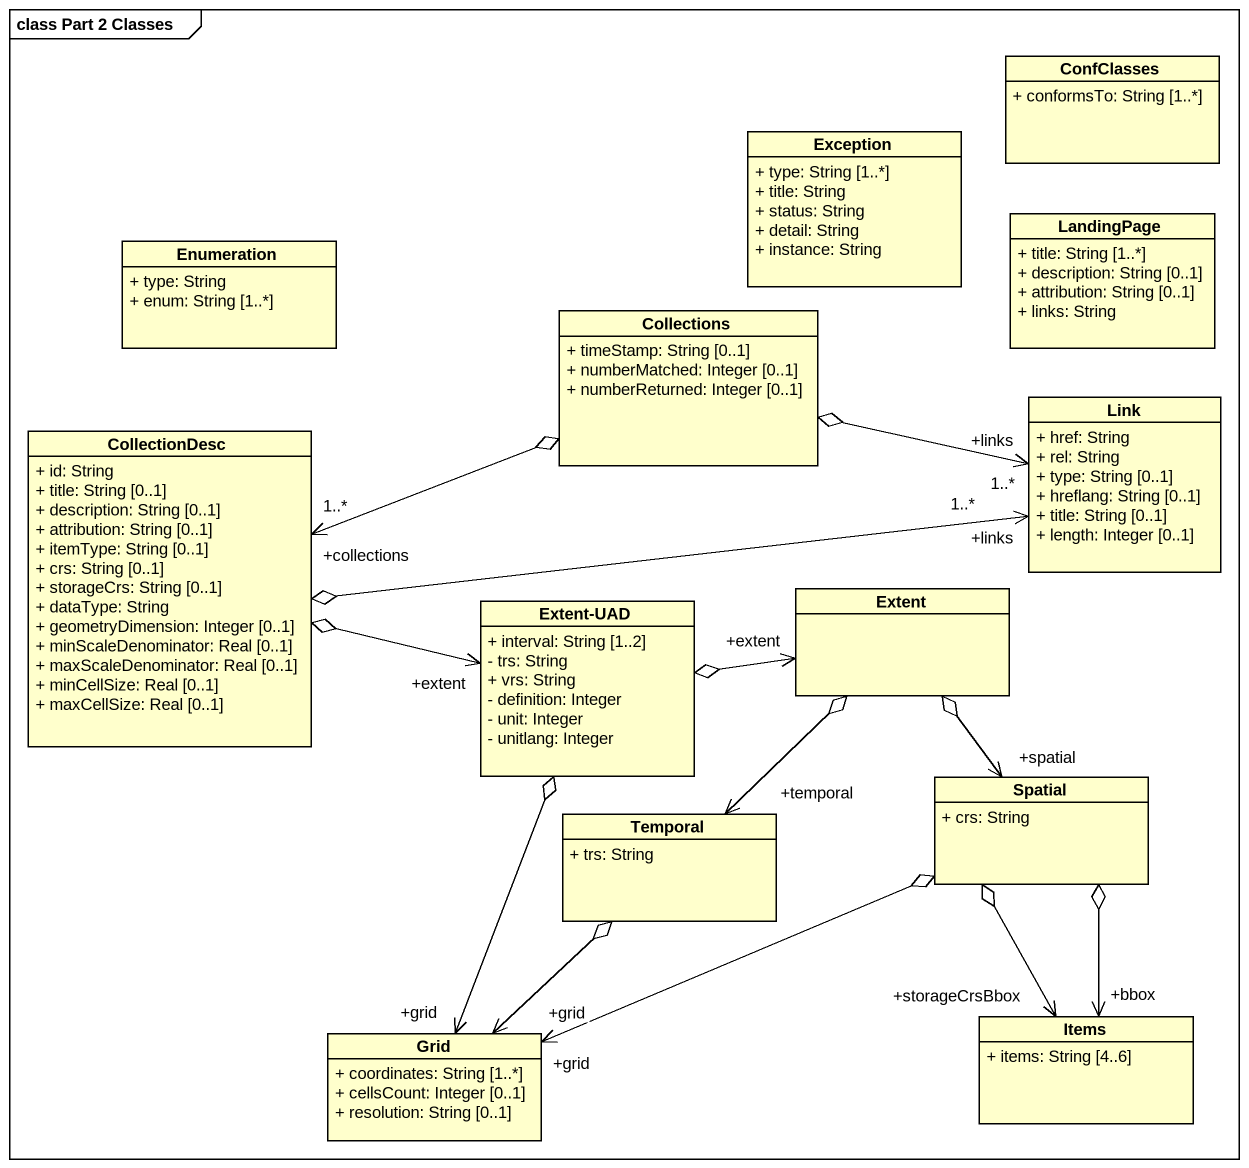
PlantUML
@startuml
mainframe class Part 2 Classes
hide circle
hide empty members
skinparam classAttributeIconSize 0
class ConfClasses {
  + conformsTo: String [1..*]
}
class "Exception" as Exception_ {
  + type: String [1..*]
  + title: String
  + status: String
  + detail: String
  + instance: String
}
class Enumeration {
  + type: String
  + enum: String [1..*]
}
class LandingPage {
  + title: String [1..*]
  + description: String [0..1]
  + attribution: String [0..1]
  + links: String
}
class "Collections" as Collections_ {
  + timeStamp: String [0..1]
  + numberMatched: Integer [0..1]
  + numberReturned: Integer [0..1]
}
class CollectionDesc {
  + id: String
  + title: String [0..1]
  + description: String [0..1]
  + attribution: String [0..1]
  + itemType: String [0..1]
  + crs: String [0..1]
  + storageCrs: String [0..1]
  + dataType: String
  + geometryDimension: Integer [0..1]
  + minScaleDenominator: Real [0..1]
  + maxScaleDenominator: Real [0..1]
  + minCellSize: Real [0..1]
  + maxCellSize: Real [0..1]
}
class Link {
  + href: String
  + rel: String
  + type: String [0..1]
  + hreflang: String [0..1]
  + title: String [0..1]
  + length: Integer [0..1]
}
class "Extent-UAD" as Extent_UAD {
  + interval: String [1..2]
  - trs: String
  + vrs: String
  - definition: Integer
  - unit: Integer
  - unitlang: Integer
}
class Extent
class Spatial {
  + crs: String
}
class Temporal {
  + trs: String
}
class Items {
  + items: String [4..6]
}
class Grid {
  + coordinates: String [1..*]
  + cellsCount: Integer [0..1]
  + resolution: String [0..1]
}
Collections_ o-left-> "+collections\n1..*" CollectionDesc
Collections_ o-right-> "+links\n1..*" Link
CollectionDesc o-right-> "+links\n1..*" Link
CollectionDesc o-right-> "+extent" Extent_UAD
Extent_UAD o-right-> "+extent" Extent
Extent_UAD o--> "+grid" Grid
Extent o--> "+spatial" Spatial
Extent o--> "+temporal" Temporal
Spatial o--> "+bbox" Items
Spatial o--> "+storageCrsBbox" Items
Spatial o-left-> "+grid" Grid
Temporal o--> "+grid" Grid
@enduml
